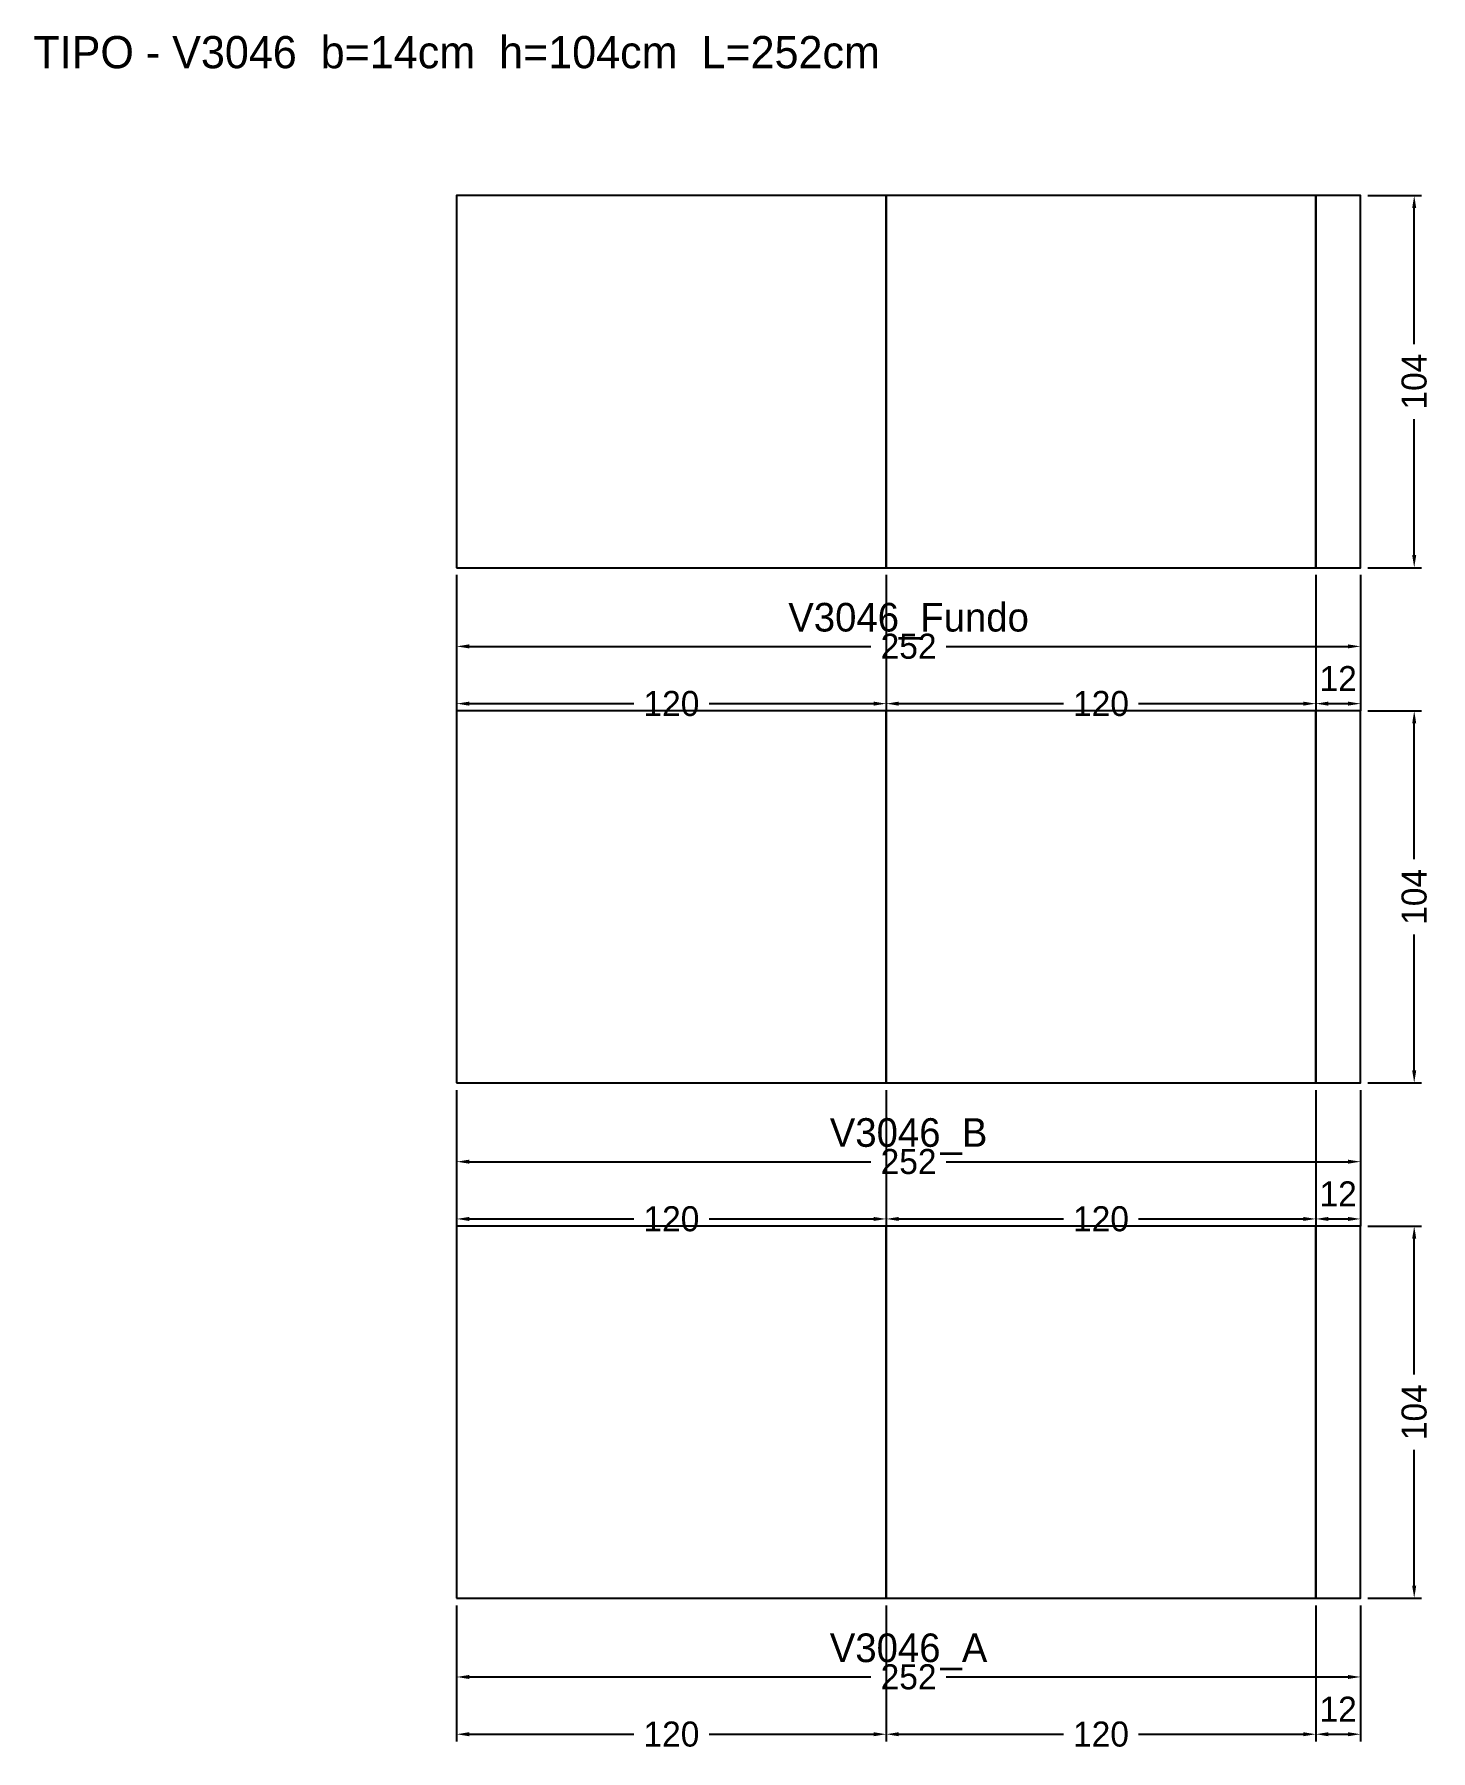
# Model space of a CAD drawing. Header units: metres. Extents: x -118 to 272, y -43 to 437.
import ezdxf

# ---------------------------------------------------------------- set-up
doc = ezdxf.new("R2010")
doc.units = ezdxf.units.M
for name, color, linetype in [('COTA', 3, 'Continuous'), ('NOMENCLATURA', 2, 'Continuous'), ('Paineis', 7, 'Continuous'), ('Texto Secao', 2, 'Continuous')]:
    doc.layers.add(name, color=color, linetype=linetype)
doc.dimstyles.new('COTA_VIG', dxfattribs={"dimtxt": 7, "dimasz": 3.5, "dimexe": 2, "dimexo": 2, "dimgap": 1.5, "dimtad": 1, "dimdec": 1, "dimcen": 2.5, "dimclrd": 3, "dimclre": 3, "dimclrt": 3, "dimazin": 3, "dimtfac": 1, "dimtmove": 0, "dimatfit": 3})

# ---------------------------------------------------------------- blocks, each defined once
blk = doc.blocks.new('_CLOSEDFILLED')
at = {"color": 0, "linetype": 'BYBLOCK'}
blk.add_solid([(-1, 0.16), (0, 0), (-1, -0.16)], dxfattribs=at)
blk = doc.blocks.new('*D1')
at = {"color": 3}
for p, q in [((0, -2), (0, -24)), ((252.5, -2), (252.5, -24)), ((3.5, -22), (115.75, -22)), ((136.75, -22), (249, -22))]:
    blk.add_line(p, q, dxfattribs=at)
at = {"layer": 'Defpoints'}
for p in [(0, 0), (252.5, 0), (0, -22)]:
    blk.add_point(p, dxfattribs=at)
at = {"layer": 'COTA', "color": 3, "xscale": 3.5, "yscale": 3.5, "rotation": 180}
blk.add_blockref('_CLOSEDFILLED', (0, -22), dxfattribs=at)
at = {"layer": 'COTA', "color": 3, "xscale": 3.5, "yscale": 3.5}
blk.add_blockref('_CLOSEDFILLED', (252.5, -22), dxfattribs=at)
at = {"layer": 'COTA', "color": 3, "insert": (126.25, -22), "char_height": 7, "attachment_point": 5}
blk.add_mtext('252', dxfattribs=at)
blk = doc.blocks.new('*D2')
at = {"color": 3}
for p, q in [((0, -2), (0, -40)), ((120, -2), (120, -40)), ((3.5, -38), (49.5, -38)), ((70.5, -38), (116.5, -38))]:
    blk.add_line(p, q, dxfattribs=at)
at = {"layer": 'Defpoints'}
for p in [(0, 0), (120, 0), (0, -38)]:
    blk.add_point(p, dxfattribs=at)
at = {"layer": 'COTA', "color": 3, "xscale": 3.5, "yscale": 3.5, "rotation": 180}
blk.add_blockref('_CLOSEDFILLED', (0, -38), dxfattribs=at)
at = {"layer": 'COTA', "color": 3, "xscale": 3.5, "yscale": 3.5}
blk.add_blockref('_CLOSEDFILLED', (120, -38), dxfattribs=at)
at = {"layer": 'COTA', "color": 3, "insert": (60, -38), "char_height": 7, "attachment_point": 5}
blk.add_mtext('120', dxfattribs=at)
blk = doc.blocks.new('*D3')
at = {"color": 3}
for p, q in [((120, -2), (120, -40)), ((240, -2), (240, -40)), ((123.5, -38), (169.5, -38)), ((190.5, -38), (236.5, -38))]:
    blk.add_line(p, q, dxfattribs=at)
at = {"layer": 'Defpoints'}
for p in [(120, 0), (240, 0), (120, -38)]:
    blk.add_point(p, dxfattribs=at)
at = {"layer": 'COTA', "color": 3, "xscale": 3.5, "yscale": 3.5, "rotation": 180}
blk.add_blockref('_CLOSEDFILLED', (120, -38), dxfattribs=at)
at = {"layer": 'COTA', "color": 3, "xscale": 3.5, "yscale": 3.5}
blk.add_blockref('_CLOSEDFILLED', (240, -38), dxfattribs=at)
at = {"layer": 'COTA', "color": 3, "insert": (180, -38), "char_height": 7, "attachment_point": 5}
blk.add_mtext('120', dxfattribs=at)
blk = doc.blocks.new('*D4')
at = {"color": 3}
for p, q in [((240, -2), (240, -40)), ((252.5, -2), (252.5, -40)), ((243.5, -38), (249, -38))]:
    blk.add_line(p, q, dxfattribs=at)
at = {"layer": 'Defpoints'}
for p in [(240, 0), (252.5, 0), (240, -38)]:
    blk.add_point(p, dxfattribs=at)
at = {"layer": 'COTA', "color": 3, "xscale": 3.5, "yscale": 3.5, "rotation": 180}
blk.add_blockref('_CLOSEDFILLED', (240, -38), dxfattribs=at)
at = {"layer": 'COTA', "color": 3, "xscale": 3.5, "yscale": 3.5}
blk.add_blockref('_CLOSEDFILLED', (252.5, -38), dxfattribs=at)
at = {"layer": 'COTA', "color": 3, "insert": (246.25, -31), "char_height": 7, "attachment_point": 5}
blk.add_mtext('12', dxfattribs=at)
blk = doc.blocks.new('*D5')
at = {"color": 3}
for p, q in [((254.5, 104), (269.5, 104)), ((267.5, 62.5), (267.5, 100.5)), ((267.5, 3.5), (267.5, 41.5)), ((254.5, 0), (269.5, 0))]:
    blk.add_line(p, q, dxfattribs=at)
at = {"layer": 'Defpoints'}
for p in [(252.5, 104), (252.5, 0), (267.5, 0)]:
    blk.add_point(p, dxfattribs=at)
at = {"layer": 'COTA', "color": 3, "xscale": 3.5, "yscale": 3.5}
for p, rotation in [((267.5, 104), 90), ((267.5, 0), 270)]:
    blk.add_blockref('_CLOSEDFILLED', p, dxfattribs=dict(at, rotation=rotation))
at = {"layer": 'COTA', "color": 3, "insert": (267.5, 52), "char_height": 7, "attachment_point": 5, "rotation": 90}
blk.add_mtext('104', dxfattribs=at)
blk = doc.blocks.new('*D6')
at = {"color": 3}
for p, q in [((0, 142), (0, 120)), ((252.5, 142), (252.5, 120)), ((3.5, 122), (115.75, 122)), ((136.75, 122), (249, 122))]:
    blk.add_line(p, q, dxfattribs=at)
at = {"layer": 'Defpoints'}
for p in [(0, 144), (252.5, 144), (0, 122)]:
    blk.add_point(p, dxfattribs=at)
at = {"layer": 'COTA', "color": 3, "xscale": 3.5, "yscale": 3.5, "rotation": 180}
blk.add_blockref('_CLOSEDFILLED', (0, 122), dxfattribs=at)
at = {"layer": 'COTA', "color": 3, "xscale": 3.5, "yscale": 3.5}
blk.add_blockref('_CLOSEDFILLED', (252.5, 122), dxfattribs=at)
at = {"layer": 'COTA', "color": 3, "insert": (126.25, 122), "char_height": 7, "attachment_point": 5}
blk.add_mtext('252', dxfattribs=at)
blk = doc.blocks.new('*D7')
at = {"color": 3}
for p, q in [((0, 142), (0, 104)), ((120, 142), (120, 104)), ((3.5, 106), (49.5, 106)), ((70.5, 106), (116.5, 106))]:
    blk.add_line(p, q, dxfattribs=at)
at = {"layer": 'Defpoints'}
for p in [(0, 144), (120, 144), (0, 106)]:
    blk.add_point(p, dxfattribs=at)
at = {"layer": 'COTA', "color": 3, "xscale": 3.5, "yscale": 3.5, "rotation": 180}
blk.add_blockref('_CLOSEDFILLED', (0, 106), dxfattribs=at)
at = {"layer": 'COTA', "color": 3, "xscale": 3.5, "yscale": 3.5}
blk.add_blockref('_CLOSEDFILLED', (120, 106), dxfattribs=at)
at = {"layer": 'COTA', "color": 3, "insert": (60, 106), "char_height": 7, "attachment_point": 5}
blk.add_mtext('120', dxfattribs=at)
blk = doc.blocks.new('*D8')
at = {"color": 3}
for p, q in [((120, 142), (120, 104)), ((240, 142), (240, 104)), ((123.5, 106), (169.5, 106)), ((190.5, 106), (236.5, 106))]:
    blk.add_line(p, q, dxfattribs=at)
at = {"layer": 'Defpoints'}
for p in [(120, 144), (240, 144), (120, 106)]:
    blk.add_point(p, dxfattribs=at)
at = {"layer": 'COTA', "color": 3, "xscale": 3.5, "yscale": 3.5, "rotation": 180}
blk.add_blockref('_CLOSEDFILLED', (120, 106), dxfattribs=at)
at = {"layer": 'COTA', "color": 3, "xscale": 3.5, "yscale": 3.5}
blk.add_blockref('_CLOSEDFILLED', (240, 106), dxfattribs=at)
at = {"layer": 'COTA', "color": 3, "insert": (180, 106), "char_height": 7, "attachment_point": 5}
blk.add_mtext('120', dxfattribs=at)
blk = doc.blocks.new('*D9')
at = {"color": 3}
for p, q in [((240, 142), (240, 104)), ((252.5, 142), (252.5, 104)), ((243.5, 106), (249, 106))]:
    blk.add_line(p, q, dxfattribs=at)
at = {"layer": 'Defpoints'}
for p in [(240, 144), (252.5, 144), (240, 106)]:
    blk.add_point(p, dxfattribs=at)
at = {"layer": 'COTA', "color": 3, "xscale": 3.5, "yscale": 3.5, "rotation": 180}
blk.add_blockref('_CLOSEDFILLED', (240, 106), dxfattribs=at)
at = {"layer": 'COTA', "color": 3, "xscale": 3.5, "yscale": 3.5}
blk.add_blockref('_CLOSEDFILLED', (252.5, 106), dxfattribs=at)
at = {"layer": 'COTA', "color": 3, "insert": (246.25, 113), "char_height": 7, "attachment_point": 5}
blk.add_mtext('12', dxfattribs=at)
blk = doc.blocks.new('*D10')
at = {"color": 3}
for p, q in [((254.5, 248), (269.5, 248)), ((267.5, 206.5), (267.5, 244.5)), ((267.5, 147.5), (267.5, 185.5)), ((254.5, 144), (269.5, 144))]:
    blk.add_line(p, q, dxfattribs=at)
at = {"layer": 'Defpoints'}
for p in [(252.5, 248), (252.5, 144), (267.5, 144)]:
    blk.add_point(p, dxfattribs=at)
at = {"layer": 'COTA', "color": 3, "xscale": 3.5, "yscale": 3.5}
for p, rotation in [((267.5, 248), 90), ((267.5, 144), 270)]:
    blk.add_blockref('_CLOSEDFILLED', p, dxfattribs=dict(at, rotation=rotation))
at = {"layer": 'COTA', "color": 3, "insert": (267.5, 196), "char_height": 7, "attachment_point": 5, "rotation": 90}
blk.add_mtext('104', dxfattribs=at)
blk = doc.blocks.new('*D11')
at = {"color": 3}
for p, q in [((0, 286), (0, 264)), ((252.5, 286), (252.5, 264)), ((3.5, 266), (115.75, 266)), ((136.75, 266), (249, 266))]:
    blk.add_line(p, q, dxfattribs=at)
at = {"layer": 'Defpoints'}
for p in [(0, 288), (252.5, 288), (0, 266)]:
    blk.add_point(p, dxfattribs=at)
at = {"layer": 'COTA', "color": 3, "xscale": 3.5, "yscale": 3.5, "rotation": 180}
blk.add_blockref('_CLOSEDFILLED', (0, 266), dxfattribs=at)
at = {"layer": 'COTA', "color": 3, "xscale": 3.5, "yscale": 3.5}
blk.add_blockref('_CLOSEDFILLED', (252.5, 266), dxfattribs=at)
at = {"layer": 'COTA', "color": 3, "insert": (126.25, 266), "char_height": 7, "attachment_point": 5}
blk.add_mtext('252', dxfattribs=at)
blk = doc.blocks.new('*D12')
at = {"color": 3}
for p, q in [((0, 286), (0, 248)), ((120, 286), (120, 248)), ((3.5, 250), (49.5, 250)), ((70.5, 250), (116.5, 250))]:
    blk.add_line(p, q, dxfattribs=at)
at = {"layer": 'Defpoints'}
for p in [(0, 288), (120, 288), (0, 250)]:
    blk.add_point(p, dxfattribs=at)
at = {"layer": 'COTA', "color": 3, "xscale": 3.5, "yscale": 3.5, "rotation": 180}
blk.add_blockref('_CLOSEDFILLED', (0, 250), dxfattribs=at)
at = {"layer": 'COTA', "color": 3, "xscale": 3.5, "yscale": 3.5}
blk.add_blockref('_CLOSEDFILLED', (120, 250), dxfattribs=at)
at = {"layer": 'COTA', "color": 3, "insert": (60, 250), "char_height": 7, "attachment_point": 5}
blk.add_mtext('120', dxfattribs=at)
blk = doc.blocks.new('*D13')
at = {"color": 3}
for p, q in [((120, 286), (120, 248)), ((240, 286), (240, 248)), ((123.5, 250), (169.5, 250)), ((190.5, 250), (236.5, 250))]:
    blk.add_line(p, q, dxfattribs=at)
at = {"layer": 'Defpoints'}
for p in [(120, 288), (240, 288), (120, 250)]:
    blk.add_point(p, dxfattribs=at)
at = {"layer": 'COTA', "color": 3, "xscale": 3.5, "yscale": 3.5, "rotation": 180}
blk.add_blockref('_CLOSEDFILLED', (120, 250), dxfattribs=at)
at = {"layer": 'COTA', "color": 3, "xscale": 3.5, "yscale": 3.5}
blk.add_blockref('_CLOSEDFILLED', (240, 250), dxfattribs=at)
at = {"layer": 'COTA', "color": 3, "insert": (180, 250), "char_height": 7, "attachment_point": 5}
blk.add_mtext('120', dxfattribs=at)
blk = doc.blocks.new('*D14')
at = {"color": 3}
for p, q in [((240, 286), (240, 248)), ((252.5, 286), (252.5, 248)), ((243.5, 250), (249, 250))]:
    blk.add_line(p, q, dxfattribs=at)
at = {"layer": 'Defpoints'}
for p in [(240, 288), (252.5, 288), (240, 250)]:
    blk.add_point(p, dxfattribs=at)
at = {"layer": 'COTA', "color": 3, "xscale": 3.5, "yscale": 3.5, "rotation": 180}
blk.add_blockref('_CLOSEDFILLED', (240, 250), dxfattribs=at)
at = {"layer": 'COTA', "color": 3, "xscale": 3.5, "yscale": 3.5}
blk.add_blockref('_CLOSEDFILLED', (252.5, 250), dxfattribs=at)
at = {"layer": 'COTA', "color": 3, "insert": (246.25, 257), "char_height": 7, "attachment_point": 5}
blk.add_mtext('12', dxfattribs=at)
blk = doc.blocks.new('*D15')
at = {"color": 3}
for p, q in [((254.5, 392), (269.5, 392)), ((267.5, 350.5), (267.5, 388.5)), ((267.5, 291.5), (267.5, 329.5)), ((254.5, 288), (269.5, 288))]:
    blk.add_line(p, q, dxfattribs=at)
at = {"layer": 'Defpoints'}
for p in [(252.5, 392), (252.5, 288), (267.5, 288)]:
    blk.add_point(p, dxfattribs=at)
at = {"layer": 'COTA', "color": 3, "xscale": 3.5, "yscale": 3.5}
for p, rotation in [((267.5, 392), 90), ((267.5, 288), 270)]:
    blk.add_blockref('_CLOSEDFILLED', p, dxfattribs=dict(at, rotation=rotation))
at = {"layer": 'COTA', "color": 3, "insert": (267.5, 340), "char_height": 7, "attachment_point": 5, "rotation": 90}
blk.add_mtext('104', dxfattribs=at)

msp = doc.modelspace()

# ---------------------------------------------------------------- linework, layer by layer
at = {"layer": 'Paineis'}
for points in [[(0, 288), (120, 288), (120, 392), (0, 392)], [(120, 288), (240, 288), (240, 392), (120, 392)], [(240, 288), (252.5, 288), (252.5, 392), (240, 392)], [(0, 144), (120, 144), (120, 248), (0, 248)], [(120, 144), (240, 144), (240, 248), (120, 248)], [(240, 144), (252.5, 144), (252.5, 248), (240, 248)], [(0, 0), (120, 0), (120, 104), (0, 104)], [(120, 0), (240, 0), (240, 104), (120, 104)], [(240, 0), (252.5, 0), (252.5, 104), (240, 104)]]:
    msp.add_lwpolyline(points, close=True, dxfattribs=at)

# ---------------------------------------------------------------- texts
at = {"layer": 'NOMENCLATURA', "insert": (0, 432), "char_height": 9, "width": 272.5, "attachment_point": 5}
msp.add_mtext('TIPO - V3046  b=14cm  h=104cm  L=252cm', dxfattribs=at)
at = {"layer": 'Texto Secao', "char_height": 8, "width": 272.5, "attachment_point": 5}
for s, insert in [('V3046_Fundo', (126.25, 273)), ('V3046_B', (126.25, 129)), ('V3046_A', (126.25, -15))]:
    msp.add_mtext(s, dxfattribs=dict(at, insert=insert))

# ---------------------------------------------------------------- dimensions: what is measured, and where the dimension line sits
at = {"layer": 'COTA'}
for base, p1, p2, picture, middle in [((267.5, 288), (252.5, 288), (252.5, 392), '*D15', (267.5, 340)), ((267.5, 144), (252.5, 144), (252.5, 248), '*D10', (267.5, 196)), ((267.5, 0), (252.5, 0), (252.5, 104), '*D5', (267.5, 52))]:
    dim = msp.add_linear_dim(base=base, p1=p1, p2=p2, angle=90, dimstyle='COTA_VIG', dxfattribs=at)
    dim.commit()
    dim.dimension.update_dxf_attribs({"geometry": picture, "text_midpoint": middle})
for base, p1, p2, picture, middle in [((0, 266), (0, 288), (252.5, 288), '*D11', (126.25, 266)), ((0, 250), (0, 288), (120, 288), '*D12', (60, 250)), ((120, 250), (120, 288), (240, 288), '*D13', (180, 250)), ((240, 250), (240, 288), (252.5, 288), '*D14', (246.25, 257)), ((0, 122), (0, 144), (252.5, 144), '*D6', (126.25, 122)), ((0, 106), (0, 144), (120, 144), '*D7', (60, 106)), ((120, 106), (120, 144), (240, 144), '*D8', (180, 106)), ((240, 106), (240, 144), (252.5, 144), '*D9', (246.25, 113)), ((0, -22), (0, 0), (252.5, 0), '*D1', (126.25, -22)), ((0, -38), (0, 0), (120, 0), '*D2', (60, -38)), ((120, -38), (120, 0), (240, 0), '*D3', (180, -38)), ((240, -38), (240, 0), (252.5, 0), '*D4', (246.25, -31))]:
    dim = msp.add_linear_dim(base=base, p1=p1, p2=p2, dimstyle='COTA_VIG', dxfattribs=at)
    dim.commit()
    dim.dimension.update_dxf_attribs({"geometry": picture, "text_midpoint": middle})

doc.saveas('drawing.dxf')
